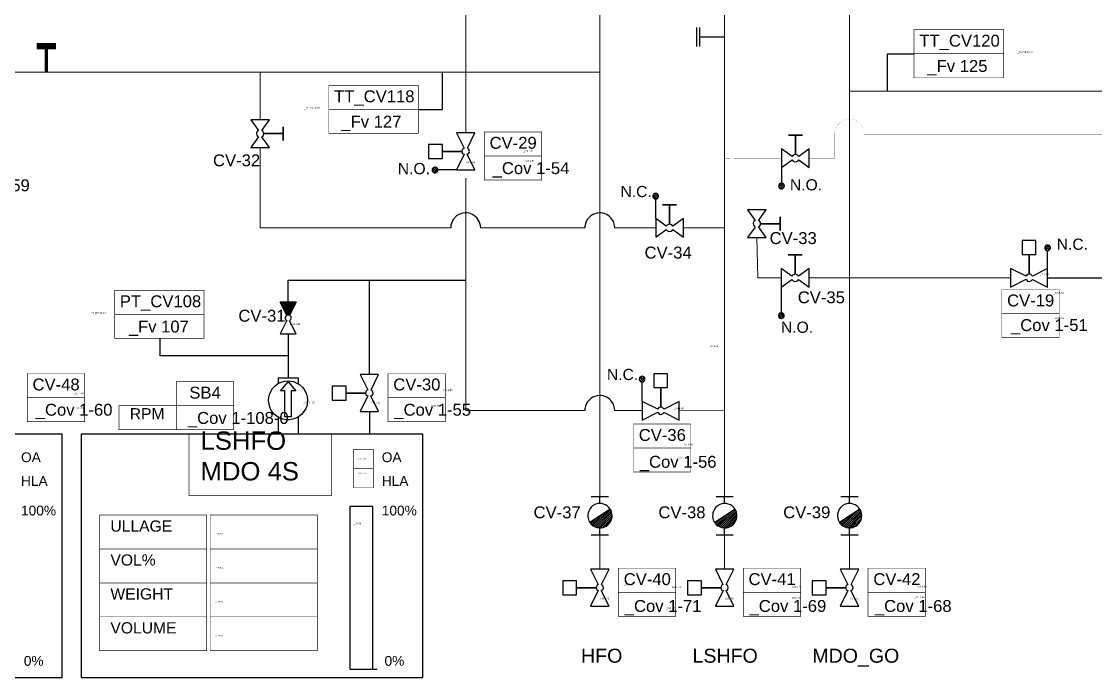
# Model space of a CAD drawing. Header units: millimetres. Extents: x 3560 to 26675, y 33959 to 46412.
# Drawn here: x 10090 to 17756, y 34807 to 39493 of the extents above; entities that cross this region are included whole.
import ezdxf
from ezdxf.enums import TextEntityAlignment as Align

# ---------------------------------------------------------------- set-up
doc = ezdxf.new("R2010")
doc.units = ezdxf.units.MM
for name, color, linetype in [('Alarm text', 1, 'Continuous'), ('Ballast', 80, 'Continuous'), ('Bar graph', 200, 'Continuous'), ('Cargo lines', 80, 'Continuous'), ('Control valve', 11, 'Continuous'), ('Free values', 80, 'Continuous'), ('Graph', 100, 'Continuous'), ('level alarm', 255, 'Continuous'), ('LSHFO lines', 50, 'Continuous'), ('MDO lines', 200, 'Continuous'), ('Object fields', 21, 'Continuous'), ('Objects not controlled', 40, 'Continuous'), ('Pump text', 90, 'Continuous'), ('Pumps', 130, 'Continuous'), ('TEKST', 7, 'Continuous'), ('Typical valve position', 1, 'Continuous')]:
    doc.layers.add(name, color=color, linetype=linetype)
doc.layers.add('HFO lines', color=13, linetype='Continuous', lineweight=100)
for name, color, linetype, lineweight, plot in [('High Level Alarm', 30, 'Continuous', 25, False), ('Overfill Alarm', 1, 'Continuous', 25, False), ('Pressure transmitters', 30, 'Continuous', 25, False)]:
    doc.layers.add(name, color=color, linetype=linetype, lineweight=lineweight, plot=plot)
doc.styles.add('Arial', font='arial.ttf', dxfattribs={"height": 50})
doc.styles.get("Standard").update_dxf_attribs({"font": 'ARIAL.TTF'})

msp = doc.modelspace()

# ---------------------------------------------------------------- hatches: boundary and pattern name
at = {"layer": 'Objects not controlled'}
h = msp.add_hatch(dxfattribs=at)
h.set_pattern_fill('ANSI31', color=256, scale=36.0525, angle=-270)
h.set_pattern_definition([(135, (8759.854, 26129.4732), (-3.1866209, -3.1866209), [])])
h.paths.add_polyline_path([(11937, 37487.5), (11983.2, 37395.2), (12003.3, 37395.2), (12049.5, 37487.5)])
h = msp.add_hatch(dxfattribs=at)
h.set_pattern_fill('ANSI31', color=256, scale=3)
h.set_pattern_definition([(45, (-938.876, -5980.795), (-6.735192, 6.735192), [])])
h.paths.add_polyline_path([(14147, 35914.8), (14152.5, 35907.5), (14158.1, 35901.5), (14169.6, 35891.7), (14180.5, 35885.4), (14196.7, 35879.3), (14212, 35876.7), (14227.8, 35877), (14245, 35880.9), (14262.1, 35888.1), (14278, 35900.6), (14287.6, 35910.4), (14298.7, 35930.6), (14303.4, 35945.7), (14305, 35953.4), (14304.3, 35971.1), (14301.8, 35988.3), (14297.6, 35999.5), (14293.9, 36006.6), (14291.8, 36009.8)])
h = msp.add_hatch(dxfattribs=at)
h.set_pattern_fill('ANSI31', color=256, scale=3)
h.set_pattern_definition([(45, (-48.11, -5980.795), (-6.735192, 6.735192), [])])
h.paths.add_polyline_path([(15037.8, 35914.8), (15043.3, 35907.5), (15048.9, 35901.5), (15060.4, 35891.7), (15071.2, 35885.4), (15087.5, 35879.3), (15102.7, 35876.7), (15118.5, 35877), (15135.8, 35880.9), (15152.9, 35888.1), (15168.8, 35900.6), (15178.3, 35910.4), (15189.5, 35930.6), (15194.1, 35945.7), (15195.7, 35953.4), (15195, 35971.1), (15192.6, 35988.3), (15188.4, 35999.5), (15184.7, 36006.6), (15182.6, 36009.8)])
h = msp.add_hatch(dxfattribs=at)
h.set_pattern_fill('ANSI31', color=256, scale=3)
h.set_pattern_definition([(45, (842.656, -5980.795), (-6.735192, 6.735192), [])])
h.paths.add_polyline_path([(15928.5, 35914.8), (15934.1, 35907.5), (15939.7, 35901.5), (15951.1, 35891.7), (15962, 35885.4), (15978.3, 35879.3), (15993.5, 35876.7), (16009.3, 35877), (16026.6, 35880.9), (16043.7, 35888.1), (16059.6, 35900.6), (16069.1, 35910.4), (16080.3, 35930.6), (16084.9, 35945.7), (16086.5, 35953.4), (16085.8, 35971.1), (16083.4, 35988.3), (16079.1, 35999.5), (16075.4, 36006.6), (16073.3, 36009.8)])
at = {"layer": 'Typical valve position'}
h = msp.add_hatch(dxfattribs=at)
h.set_pattern_fill('ANSI31', color=256, scale=3, angle=180)
h.set_pattern_definition([(225, (26459.93, 78327.259), (6.735192, -6.735192), [])])
h.paths.add_polyline_path([(13061.4, 38429.9), (13061.5, 38432.3), (13061.1, 38436.1), (13058.9, 38442.3), (13056.1, 38446.1), (13050.6, 38450.4), (13045.4, 38452.3), (13039.1, 38452.7), (13031.9, 38450.6), (13028.9, 38448.9), (13026, 38446.3), (13023.7, 38443.3), (13021.8, 38439.5), (13020.6, 38434.9), (13020.8, 38428.4), (13022, 38424.5), (13024.8, 38419.7), (13027.5, 38416.8), (13030.5, 38414.6), (13035.4, 38412.5), (13039.6, 38411.8), (13043.2, 38411.8), (13045.9, 38412.3), (13050.1, 38413.9), (13053.2, 38415.7), (13055.9, 38418.2), (13058.1, 38420.9), (13059.8, 38424.1), (13061, 38427.9)])
h = msp.add_hatch(dxfattribs=at)
h.set_pattern_fill('ANSI31', color=256, scale=3, angle=270)
h.set_pattern_definition([(315, (-24380.685, 51736.551), (6.735192, 6.735192), [])])
h.paths.add_polyline_path([(15514.3, 38338.1), (15510.5, 38337.8), (15504.3, 38335.5), (15500.5, 38332.8), (15496.2, 38327.3), (15494.3, 38322), (15493.9, 38315.7), (15495.9, 38308.5), (15497.7, 38305.6), (15500.3, 38302.6), (15503.3, 38300.3), (15507.1, 38298.4), (15511.7, 38297.3), (15518.2, 38297.5), (15522, 38298.6), (15526.9, 38301.4), (15529.8, 38304.1), (15532, 38307.1), (15534.1, 38312), (15534.8, 38316.2), (15534.7, 38319.8), (15534.2, 38322.5), (15532.7, 38326.8), (15530.8, 38329.8), (15528.4, 38332.5), (15525.7, 38334.7), (15522.5, 38336.4), (15518.7, 38337.7), (15516.7, 38338)])
h = msp.add_hatch(dxfattribs=at)
h.set_pattern_fill('ANSI31', color=256, scale=3, angle=450)
h.set_pattern_definition([(135, (54511.552, 24825.949), (-6.735192, -6.735192), [])])
h.paths.add_polyline_path([(14614.1, 38224.5), (14616.5, 38224.4), (14620.4, 38224.7), (14626.6, 38227), (14630.4, 38229.7), (14634.7, 38235.2), (14636.6, 38240.5), (14637, 38246.8), (14634.9, 38254), (14633.2, 38256.9), (14630.6, 38259.9), (14627.6, 38262.2), (14623.8, 38264.1), (14619.2, 38265.2), (14612.7, 38265), (14608.8, 38263.9), (14603.9, 38261.1), (14601.1, 38258.4), (14598.9, 38255.4), (14596.8, 38250.5), (14596.1, 38246.3), (14596.1, 38242.7), (14596.6, 38240), (14598.2, 38235.7), (14600, 38232.7), (14602.5, 38230), (14605.2, 38227.8), (14608.4, 38226.1), (14612.2, 38224.8)])
h = msp.add_hatch(dxfattribs=at)
h.set_pattern_fill('ANSI31', color=256, scale=3, angle=450)
h.set_pattern_definition([(135, (57308.4, 24457.211), (-6.735192, -6.735192), [])])
h.paths.add_polyline_path([(17413.4, 37855.6), (17417.3, 37856), (17423.5, 37858.3), (17427.2, 37861), (17431.5, 37866.5), (17433.4, 37871.7), (17433.8, 37878.1), (17431.8, 37885.3), (17430, 37888.2), (17427.4, 37891.1), (17424.5, 37893.4), (17420.6, 37895.3), (17416, 37896.5), (17409.5, 37896.3), (17405.7, 37895.2), (17400.8, 37892.3), (17397.9, 37889.6), (17395.8, 37886.6), (17393.7, 37881.8), (17392.9, 37877.6), (17393, 37874), (17393.5, 37871.2), (17395, 37867), (17396.9, 37864), (17399.3, 37861.2), (17402, 37859.1), (17405.3, 37857.3), (17409, 37856.1), (17411, 37855.8)])
h = msp.add_hatch(dxfattribs=at)
h.set_pattern_fill('ANSI31', color=256, scale=3, angle=270)
h.set_pattern_definition([(315, (-24382.423, 50810.933), (6.735192, 6.735192), [])])
h.paths.add_polyline_path([(15512.6, 37412.5), (15508.7, 37412.1), (15502.5, 37409.9), (15498.7, 37407.1), (15494.5, 37401.6), (15492.5, 37396.4), (15492.2, 37390.1), (15494.2, 37382.9), (15496, 37380), (15498.6, 37377), (15501.5, 37374.7), (15505.3, 37372.8), (15510, 37371.6), (15516.5, 37371.8), (15520.3, 37373), (15525.2, 37375.8), (15528.1, 37378.5), (15530.2, 37381.5), (15532.3, 37386.4), (15533.1, 37390.6), (15533, 37394.2), (15532.5, 37396.9), (15530.9, 37401.2), (15529.1, 37404.2), (15526.7, 37406.9), (15524, 37409.1), (15520.7, 37410.8), (15517, 37412), (15515, 37412.4)])
h = msp.add_hatch(dxfattribs=at)
h.set_pattern_fill('ANSI31', color=256, scale=3, angle=450)
h.set_pattern_definition([(135, (54414.643, 23519.291), (-6.735192, -6.735192), [])])
h.paths.add_polyline_path([(14519.6, 36917.7), (14523.5, 36918.1), (14529.7, 36920.3), (14533.5, 36923.1), (14537.7, 36928.6), (14539.7, 36933.8), (14540.1, 36940.2), (14538, 36947.4), (14536.3, 36950.3), (14533.6, 36953.2), (14530.7, 36955.5), (14526.9, 36957.4), (14522.3, 36958.6), (14515.7, 36958.4), (14511.9, 36957.2), (14507, 36954.4), (14504.2, 36951.7), (14502, 36948.7), (14499.9, 36943.9), (14499.2, 36939.6), (14499.2, 36936), (14499.7, 36933.3), (14501.3, 36929.1), (14503.1, 36926), (14505.6, 36923.3), (14508.3, 36921.2), (14511.5, 36919.4), (14515.3, 36918.2), (14517.2, 36917.9)])

# ---------------------------------------------------------------- linework, layer by layer
at = {"layer": 'Bar graph'}
msp.add_lwpolyline([(12597.3, 34867.3), (12628.5, 34867.3)], dxfattribs=at)
at = {"layer": 'Cargo lines', "linetype": 'Continuous', "lineweight": 20}
for points in [[(11793, 38592.5), (11793, 38019), (13153.3, 38019)], [(13367.4, 38019), (14110.6, 38019)], [(14324.7, 38019), (14616.5, 38019)]]:
    msp.add_lwpolyline(points, dxfattribs=at)
at = {"layer": 'Cargo lines'}
for points in [[(13367.4, 38019), (13365.9, 38036.8), (13357, 38065.1), (13339, 38091.6), (13329.2, 38100.9), (13309.6, 38114), (13284.5, 38123.3), (13269.5, 38125.6), (13260.3, 38126.4), (13240.3, 38124.1), (13225.3, 38120.1), (13211.4, 38114.2), (13195.9, 38104.4), (13173.2, 38081.2), (13163.7, 38065.1), (13158, 38050.3), (13155.2, 38039.2), (13153.9, 38030.7), (13153.3, 38019)], [(14324.7, 38019), (14323.2, 38036.8), (14314.3, 38065.1), (14296.4, 38091.6), (14286.5, 38100.9), (14267, 38114), (14241.8, 38123.3), (14226.8, 38125.6), (14217.7, 38126.4), (14197.6, 38124.1), (14182.7, 38120.1), (14168.7, 38114.2), (14153.2, 38104.4), (14130.5, 38081.2), (14121, 38065.1), (14115.3, 38050.3), (14112.5, 38039.2), (14111.2, 38030.7), (14110.6, 38019)]]:
    msp.add_lwpolyline(points, dxfattribs=at)
at = {"layer": 'Control valve'}
for points in [[(13326.6, 38697.2), (13194.1, 38697.2), (13248.5, 38588.4), (13241, 38582.9), (13238.1, 38578.8), (13235.5, 38572.9), (13233.8, 38564.7), (13094.7, 38564.7), (13094.7, 38614.4), (12995.4, 38614.4), (12995.4, 38515.1), (13094.7, 38515.1), (13094.7, 38564.7), (13233.8, 38564.7), (13237.9, 38550.5), (13249, 38545), (13194.1, 38432.3), (13326.6, 38432.3), (13270.5, 38544.5), (13284, 38552.9), (13286.8, 38564.7), (13282.5, 38579.2), (13277.3, 38583.8), (13272.2, 38588.4)], [(17413.4, 37596.5), (17413.4, 37729), (17304.6, 37674.6), (17299, 37682.1), (17295, 37685), (17289, 37687.5), (17280.9, 37689.3), (17280.9, 37828.4), (17330.6, 37828.4), (17330.6, 37927.7), (17231.2, 37927.7), (17231.2, 37828.4), (17280.9, 37828.4), (17280.9, 37689.3), (17266.7, 37685.1), (17261.2, 37674.1), (17148.4, 37729), (17148.4, 37596.5), (17260.7, 37652.6), (17269.1, 37639.1), (17280.9, 37636.3), (17295.4, 37640.6), (17300, 37645.7), (17304.6, 37650.9)], [(12639.3, 36971.3), (12506.8, 36971.3), (12561.2, 36862.5), (12553.7, 36856.9), (12550.8, 36852.8), (12548.2, 36846.9), (12546.5, 36838.8), (12407.4, 36838.8), (12407.4, 36888.5), (12308.1, 36888.5), (12308.1, 36789.1), (12407.4, 36789.1), (12407.4, 36838.8), (12546.5, 36838.8), (12550.6, 36824.6), (12561.7, 36819.1), (12506.8, 36706.3), (12639.3, 36706.3), (12583.1, 36818.5), (12596.7, 36826.9), (12599.5, 36838.8), (12595.2, 36853.3), (12590, 36857.9), (12584.9, 36862.5)], [(14784.6, 36646.1), (14784.6, 36778.5), (14675.8, 36724.1), (14670.2, 36731.6), (14666.2, 36734.6), (14660.2, 36737.1), (14652.1, 36738.8), (14652.1, 36877.9), (14701.8, 36877.9), (14701.8, 36977.3), (14602.4, 36977.3), (14602.4, 36877.9), (14652.1, 36877.9), (14652.1, 36738.8), (14637.9, 36734.7), (14632.4, 36723.6), (14519.6, 36778.5), (14519.6, 36646.1), (14631.9, 36702.2), (14640.3, 36688.6), (14652.1, 36685.8), (14666.6, 36690.1), (14671.2, 36695.3), (14675.8, 36700.4)], [(14283.9, 35580.8), (14151.4, 35580.8), (14205.8, 35472), (14198.3, 35466.4), (14195.4, 35462.3), (14192.9, 35456.4), (14191.2, 35448.3), (14052.1, 35448.3), (14052.1, 35498), (13952.7, 35498), (13952.7, 35398.6), (14052.1, 35398.6), (14052.1, 35448.3), (14191.2, 35448.3), (14195.3, 35434.1), (14206.4, 35428.6), (14151.4, 35315.8), (14283.9, 35315.8), (14227.8, 35428), (14241.4, 35436.4), (14244.2, 35448.3), (14239.8, 35462.8), (14234.7, 35467.4), (14229.5, 35472)], [(15174.7, 35580.8), (15042.2, 35580.8), (15096.6, 35472), (15089.1, 35466.4), (15086.2, 35462.3), (15083.7, 35456.4), (15081.9, 35448.3), (14942.8, 35448.3), (14942.8, 35498), (14843.5, 35498), (14843.5, 35398.6), (14942.8, 35398.6), (14942.8, 35448.3), (15081.9, 35448.3), (15086.1, 35434.1), (15097.1, 35428.6), (15042.2, 35315.8), (15174.7, 35315.8), (15118.6, 35428), (15132.1, 35436.4), (15134.9, 35448.3), (15130.6, 35462.8), (15125.4, 35467.4), (15120.3, 35472)], [(16065.4, 35580.8), (15933, 35580.8), (15987.4, 35472), (15979.9, 35466.4), (15976.9, 35462.3), (15974.4, 35456.4), (15972.7, 35448.3), (15833.6, 35448.3), (15833.6, 35498), (15734.2, 35498), (15734.2, 35398.6), (15833.6, 35398.6), (15833.6, 35448.3), (15972.7, 35448.3), (15976.8, 35434.1), (15987.9, 35428.6), (15933, 35315.8), (16065.4, 35315.8), (16009.3, 35428), (16022.9, 35436.4), (16025.7, 35448.3), (16021.4, 35462.8), (16016.2, 35467.4), (16011, 35472)]]:
    msp.add_lwpolyline(points, close=True, dxfattribs=at)
at = {"layer": 'Graph'}
msp.add_lwpolyline([(12432.5, 34867.2), (12597.3, 34867.2), (12597.3, 36028.1), (12432.5, 36028.1)], close=True, dxfattribs=at)
at = {"layer": 'HFO lines', "linetype": 'Continuous', "lineweight": 20}
for points in [[(14217.6, 41807.9), (14217.7, 36099.8)], [(14217.7, 39130.6), (6869.3, 39130.6)], [(11793, 39130.6), (11793, 38791.3)], [(14217.7, 35827.1), (14217.7, 35580.8)]]:
    msp.add_lwpolyline(points, dxfattribs=at)
at = {"layer": 'HFO lines'}
for points in [[(10200.3, 39328.1), (10335.1, 39328.1)], [(10200.3, 39306.5), (10335.1, 39306.5)], [(10267.7, 39130.6), (10267.7, 39306.5)]]:
    msp.add_lwpolyline(points, dxfattribs=at)
at = {"layer": 'High Level Alarm', "const_width": 3.5}
msp.add_lwpolyline([(12600.9, 36299.2), (12461.4, 36299.2), (12461.4, 36161.8), (12600.9, 36161.8), (12600.9, 36299.2)], close=True, dxfattribs=at)
at = {"layer": 'LSHFO lines', "linetype": 'Continuous', "lineweight": 20}
for points in [[(15108.3, 41807.9), (15108.4, 36099.8)], [(13260.3, 39630), (13260.3, 38697.2)], [(13260.3, 38374.2), (13260.3, 36713.8), (14110.6, 36713.8)], [(14815.3, 38019), (15108.4, 38019)], [(15339, 37949.4), (15345.2, 37661.4), (15512.6, 37661.4)], [(14324.7, 36713.8), (14519.6, 36713.8)], [(14784.6, 36712.3), (15108.4, 36713.8)], [(15108.4, 35827.1), (15108.4, 35580.8)]]:
    msp.add_lwpolyline(points, dxfattribs=at)
at = {"layer": 'LSHFO lines'}
for points in [[(14910.9, 39314.7), (14910.9, 39449.5)], [(14932.5, 39314.7), (14932.5, 39449.5)], [(15108.4, 39382.1), (14932.5, 39382.1)], [(11993.3, 37487.5), (11993.3, 37644.4), (13260.3, 37644.4)], [(12573, 36971.3), (12573, 37274.7), (12573, 37644.4)], [(11993.3, 37262.6), (11993.3, 36947.3)], [(14324.7, 36713.8), (14323.2, 36731.6), (14314.3, 36759.9), (14296.4, 36786.4), (14286.5, 36795.7), (14267, 36808.8), (14241.8, 36818.1), (14226.8, 36820.4), (14217.7, 36821.2), (14197.6, 36818.9), (14182.7, 36814.9), (14168.7, 36809), (14153.2, 36799.2), (14130.5, 36776), (14121, 36759.9), (14115.3, 36745.1), (14112.5, 36734), (14111.2, 36725.5), (14110.6, 36713.8)], [(12573, 36706.3), (12573, 36548.6)]]:
    msp.add_lwpolyline(points, dxfattribs=at)
at = {"layer": 'LSHFO lines', "const_width": 0.5}
for points in [[(16106.3, 38688.2), (16104.8, 38706.1), (16095.8, 38734.3), (16077.9, 38760.9), (16068.1, 38770.2), (16048.5, 38783.3), (16023.3, 38792.6), (16008.4, 38794.9), (15999.2, 38795.7), (15979.1, 38793.4), (15964.2, 38789.4), (15950.3, 38783.5), (15934.7, 38773.7), (15912.1, 38750.5), (15902.6, 38734.4), (15896.8, 38719.6), (15894.1, 38708.5), (15892.8, 38700), (15892.1, 38688.2)], [(16222.3, 38620.9), (16222.3, 38755.6)], [(16243.9, 38620.9), (16243.9, 38755.6)], [(15713, 38516.7), (15892.5, 38516.7), (15892.5, 38688.2), (15892.1, 38688.2)], [(16106.3, 38688.2), (19204.4, 38688.2)], [(15151.3, 38449.3), (15151.3, 38584.1)], [(15172.9, 38449.3), (15172.9, 38584.1)], [(15108.4, 38516.7), (15151.3, 38516.7)], [(15172.9, 38516.7), (15514.3, 38516.7)], [(15339, 38148.1), (15339, 38516.7)]]:
    msp.add_lwpolyline(points, dxfattribs=at)
at = {"layer": 'MDO lines', "linetype": 'Continuous', "lineweight": 20}
for points in [[(15999.1, 41807.9), (15999.2, 36099.8)], [(19204.3, 38995.3), (15999.2, 38996)], [(15711.3, 37661.4), (16003, 37662.7)], [(17148.4, 37662.8), (15999.2, 37662.8)], [(15999.2, 35827.1), (15999.2, 35580.8), (15999.2, 35580.8), (15999.2, 35580.8)]]:
    msp.add_lwpolyline(points, dxfattribs=at)
at = {"layer": 'MDO lines'}
msp.add_lwpolyline([(17413.4, 37662.8), (19873.7, 37662.8), (19873.7, 36971.3)], dxfattribs=at)
at = {"layer": 'Object fields', "const_width": 4.38}
for points in [[(17099.8, 39434.2), (16460.7, 39434.2), (16460.7, 39262.5), (17099.8, 39262.5), (17099.8, 39434.2)], [(17099.8, 39262.5), (16460.7, 39262.5), (16460.7, 39090.8), (17099.8, 39090.8), (17099.8, 39262.5)], [(12922.7, 39036.8), (12283.6, 39036.8), (12283.6, 38865.1), (12922.7, 38865.1), (12922.7, 39036.8)], [(12922.7, 38865.1), (12283.6, 38865.1), (12283.6, 38693.4), (12922.7, 38693.4), (12922.7, 38865.1)], [(13802.4, 38704.5), (13393.4, 38704.5), (13393.4, 38532.8), (13802.4, 38532.8), (13802.4, 38704.5)], [(13802.4, 38532.8), (13393.4, 38532.8), (13393.4, 38361.1), (13802.4, 38361.1), (13802.4, 38532.8)], [(11393.5, 37572.8), (10754.5, 37572.8), (10754.5, 37401.1), (11393.5, 37401.1), (11393.5, 37572.8)], [(17495.9, 37578.7), (17086.8, 37578.7), (17086.8, 37407), (17495.9, 37407), (17495.9, 37578.7)], [(17495.9, 37407), (17086.8, 37407), (17086.8, 37235.3), (17495.9, 37235.3), (17495.9, 37407)], [(11393.5, 37401.1), (10754.5, 37401.1), (10754.5, 37229.5), (11393.5, 37229.5), (11393.5, 37401.1)], [(10540.6, 36978.5), (10131.5, 36978.5), (10131.5, 36806.9), (10540.6, 36806.9), (10540.6, 36978.5)], [(13115.1, 36978.5), (12706.1, 36978.5), (12706.1, 36806.9), (13115.1, 36806.9), (13115.1, 36978.5)], [(11603.6, 36920), (11194.5, 36920), (11194.5, 36748.3), (11603.6, 36748.3), (11603.6, 36920)], [(10540.6, 36806.9), (10131.5, 36806.9), (10131.5, 36635.2), (10540.6, 36635.2), (10540.6, 36806.9)], [(13115.1, 36806.9), (12706.1, 36806.9), (12706.1, 36635.2), (13115.1, 36635.2), (13115.1, 36806.9)], [(11194.5, 36748.3), (10785.4, 36748.3), (10785.4, 36576.7), (11194.5, 36576.7), (11194.5, 36748.3)], [(11603.6, 36748.3), (11194.5, 36748.3), (11194.5, 36576.7), (11603.6, 36576.7), (11603.6, 36748.3)], [(14867.1, 36617.8), (14458, 36617.8), (14458, 36446.1), (14867.1, 36446.1), (14867.1, 36617.8)], [(12301.1, 36548.6), (11285.5, 36548.6), (11285.5, 36106.9), (12301.1, 36106.9), (12301.1, 36548.6)], [(14867.1, 36446.1), (14458, 36446.1), (14458, 36274.4), (14867.1, 36274.4), (14867.1, 36446.1)], [(11411.9, 35967.7), (10647.3, 35967.7), (10647.3, 35725.3), (11411.9, 35725.3), (11411.9, 35967.7)], [(12201.5, 35967.7), (11436.8, 35967.7), (11436.8, 35725.3), (12201.5, 35725.3), (12201.5, 35967.7)], [(11411.9, 35725.3), (10647.3, 35725.3), (10647.3, 35482.9), (11411.9, 35482.9), (11411.9, 35725.3)], [(12201.5, 35725.3), (11436.8, 35725.3), (11436.8, 35482.9), (12201.5, 35482.9), (12201.5, 35725.3)], [(14759.8, 35588), (14350.7, 35588), (14350.7, 35416.4), (14759.8, 35416.4), (14759.8, 35588)], [(15650.5, 35588), (15241.5, 35588), (15241.5, 35416.4), (15650.5, 35416.4), (15650.5, 35588)], [(16541.3, 35588), (16132.2, 35588), (16132.2, 35416.4), (16541.3, 35416.4), (16541.3, 35588)], [(11411.9, 35482.9), (10647.3, 35482.9), (10647.3, 35240.6), (11411.9, 35240.6), (11411.9, 35482.9)], [(12201.5, 35482.9), (11436.8, 35482.9), (11436.8, 35240.6), (12201.5, 35240.6), (12201.5, 35482.9)], [(14759.8, 35416.4), (14350.7, 35416.4), (14350.7, 35244.7), (14759.8, 35244.7), (14759.8, 35416.4)], [(15650.5, 35416.4), (15241.5, 35416.4), (15241.5, 35244.7), (15650.5, 35244.7), (15650.5, 35416.4)], [(16541.3, 35416.4), (16132.2, 35416.4), (16132.2, 35244.7), (16541.3, 35244.7), (16541.3, 35416.4)], [(11411.9, 35240.6), (10647.3, 35240.6), (10647.3, 34998.2), (11411.9, 34998.2), (11411.9, 35240.6)], [(12201.5, 35240.6), (11436.8, 35240.6), (11436.8, 34998.2), (12201.5, 34998.2), (12201.5, 35240.6)]]:
    msp.add_lwpolyline(points, dxfattribs=at)
at = {"layer": 'Object fields'}
for points in [[(7941.7, 36548.6), (7941.7, 34806.9), (10380.7, 34806.9), (10380.7, 36548.6)], [(7941.7, 36548.6), (10380.7, 36548.6)], [(10516.3, 36548.6), (10516.3, 34806.9), (12955.3, 34806.9), (12955.3, 36548.6)], [(10516.3, 36548.6), (12955.3, 36548.6)]]:
    msp.add_lwpolyline(points, dxfattribs=at)
at = {"layer": 'Objects not controlled'}
for points in [[(11726.7, 38592.5), (11859.2, 38592.5), (11805.4, 38668.5), (11814.6, 38676.6), (11818.1, 38683.5), (11819.4, 38691.9), (11958.6, 38691.9), (11958.6, 38642.2), (11958.6, 38741.6), (11958.6, 38691.9), (11819.4, 38691.9), (11818.1, 38700.3), (11812, 38710.3), (11804.8, 38715.5), (11859.2, 38791.3), (11726.7, 38791.3), (11781.1, 38715.6), (11771.4, 38707.3), (11766.8, 38696.4), (11768.7, 38681.3), (11774.5, 38672.9), (11781.1, 38668.2), (11726.7, 38592.5)], [(15713, 38450.4), (15713, 38582.9), (15637.1, 38529.2), (15629, 38538.3), (15622.1, 38541.8), (15613.7, 38543.2), (15613.7, 38682.3), (15663.4, 38682.3), (15564, 38682.3), (15613.7, 38682.3), (15613.7, 38543.2), (15605.3, 38541.8), (15595.2, 38535.7), (15590, 38528.5), (15514.3, 38582.9), (15514.3, 38450.4), (15590, 38504.8), (15598.3, 38495.1), (15609.2, 38490.6), (15624.2, 38492.4), (15632.7, 38498.2), (15637.4, 38504.8), (15713, 38450.4)], [(14815.3, 37952.7), (14815.3, 38085.2), (14739.3, 38031.4), (14731.3, 38040.6), (14724.3, 38044.1), (14715.9, 38045.4), (14715.9, 38184.6), (14765.6, 38184.6), (14666.2, 38184.6), (14715.9, 38184.6), (14715.9, 38045.4), (14707.5, 38044.1), (14697.5, 38038), (14692.3, 38030.8), (14616.5, 38085.2), (14616.5, 37952.7), (14692.2, 38007.1), (14700.5, 37997.4), (14711.4, 37992.8), (14726.5, 37994.7), (14734.9, 38000.5), (14739.6, 38007.1), (14815.3, 37952.7)], [(15272.7, 37949.4), (15405.2, 37949.4), (15351.4, 38025.4), (15360.6, 38033.4), (15364.1, 38040.4), (15365.5, 38048.8), (15504.6, 38048.8), (15504.6, 37999.1), (15504.6, 38098.5), (15504.6, 38048.8), (15365.5, 38048.8), (15364.1, 38057.1), (15358, 38067.2), (15350.8, 38072.4), (15405.2, 38148.1), (15272.7, 38148.1), (15327.1, 38072.5), (15317.4, 38064.2), (15312.9, 38053.3), (15314.7, 38038.2), (15320.5, 38029.8), (15327.1, 38025.1), (15272.7, 37949.4)], [(15711.3, 37595.2), (15711.3, 37727.7), (15635.3, 37673.9), (15627.3, 37683), (15620.3, 37686.6), (15611.9, 37687.9), (15611.9, 37827), (15661.6, 37827), (15562.3, 37827), (15611.9, 37827), (15611.9, 37687.9), (15603.6, 37686.6), (15593.5, 37680.5), (15588.3, 37673.2), (15512.6, 37727.7), (15512.6, 37595.2), (15588.2, 37649.6), (15596.6, 37639.9), (15607.4, 37635.3), (15622.5, 37637.1), (15630.9, 37643), (15635.7, 37649.6), (15711.3, 37595.2)], [(12049.5, 37487.5), (11937, 37487.5), (11983.2, 37395.2), (11977.1, 37389.4), (11971.3, 37380), (11971.5, 37369.5), (11975.7, 37361), (11984.1, 37356.8), (11937, 37262.6), (12049.5, 37262.6), (12003.3, 37354.9), (12006.4, 37357.2), (12012, 37363.5), (12015.8, 37375.1), (12015.8, 37384.1), (12007.7, 37391.4), (12003.3, 37395.2), (12009.1, 37406.6), (12017.8, 37424.1), (12026.4, 37441.4), (12049.5, 37487.5)], [(12003.3, 37395.2), (11983.2, 37395.2), (11937, 37487.5), (12049.5, 37487.5), (12003.3, 37395.2)], [(14291.9, 36009.8), (14147, 35914.8), (14152.5, 35907.5), (14158.1, 35901.5), (14169.6, 35891.7), (14180.5, 35885.4), (14196.7, 35879.3), (14212, 35876.7), (14226.8, 35876.7), (14245, 35880.9), (14262.1, 35888.1), (14278, 35900.6), (14287.6, 35910.4), (14298.7, 35930.6), (14303.4, 35945.7), (14305, 35953.4), (14305, 35962.5), (14303.5, 35979.6), (14301.8, 35988.3), (14297.8, 35999), (14293.9, 36006.6), (14291.8, 36009.8)], [(15182.6, 36009.8), (15037.8, 35914.8), (15043.3, 35907.5), (15048.9, 35901.5), (15060.4, 35891.7), (15071.2, 35885.4), (15087.5, 35879.3), (15102.7, 35876.7), (15117.6, 35876.7), (15135.8, 35880.9), (15152.9, 35888.1), (15168.8, 35900.6), (15178.3, 35910.4), (15189.5, 35930.6), (15194.1, 35945.7), (15195.7, 35953.4), (15195.8, 35962.5), (15194.3, 35979.6), (15192.6, 35988.3), (15188.6, 35999), (15184.7, 36006.6), (15182.6, 36009.8)], [(16073.4, 36009.8), (15928.5, 35914.8), (15934.1, 35907.5), (15939.7, 35901.5), (15951.1, 35891.7), (15962, 35885.4), (15978.3, 35879.3), (15993.5, 35876.7), (16008.3, 35876.7), (16026.6, 35880.9), (16043.7, 35888.1), (16059.6, 35900.6), (16069.1, 35910.4), (16080.3, 35930.6), (16084.9, 35945.7), (16086.5, 35953.4), (16086.6, 35962.5), (16085.1, 35979.6), (16083.4, 35988.3), (16079.4, 35999), (16075.4, 36006.6), (16073.3, 36009.8)]]:
    msp.add_lwpolyline(points, close=True, dxfattribs=at)
for points in [[(14293.9, 36006.6), (14289.8, 36013), (14283.1, 36021.4), (14270.7, 36032.7), (14258.9, 36040.2), (14243.4, 36046.5), (14230.5, 36049.2), (14217.7, 36050), (14206.4, 36049.1), (14197.3, 36047.3), (14182.7, 36042.2), (14166.4, 36032.5), (14155.7, 36022.9), (14145.4, 36009.6), (14138.4, 35996.1), (14134.5, 35984), (14132.4, 35971.8), (14132.2, 35957.4), (14134.1, 35944.2), (14136.9, 35934.4), (14141.4, 35923.9), (14143.6, 35919.9), (14150.4, 35909.8), (14160.7, 35898.8), (14169.6, 35891.7), (14180.5, 35885.4), (14196.7, 35879.3), (14212, 35876.7), (14228, 35877), (14242.2, 35879.7), (14262.1, 35888.1), (14273.3, 35895.8), (14287.6, 35910.4), (14295.7, 35923.2), (14301.8, 35938), (14305, 35953.4), (14304.3, 35971.1), (14301.8, 35988.3), (14297.6, 35999.5), (14293.9, 36006.6)], [(14156.5, 36099.8), (14278.8, 36099.8)], [(14217.7, 36050), (14217.7, 36099.8)], [(15184.7, 36006.6), (15180.6, 36013), (15173.9, 36021.4), (15161.5, 36032.7), (15149.7, 36040.2), (15134.1, 36046.5), (15121.3, 36049.2), (15108.4, 36050), (15097.2, 36049.1), (15088.1, 36047.3), (15073.5, 36042.2), (15057.2, 36032.5), (15046.5, 36022.9), (15036.1, 36009.6), (15029.2, 35996.1), (15025.3, 35984), (15023.2, 35971.8), (15022.9, 35957.4), (15024.9, 35944.2), (15027.7, 35934.4), (15032.2, 35923.9), (15034.4, 35919.9), (15041.2, 35909.8), (15051.5, 35898.8), (15060.4, 35891.7), (15071.2, 35885.4), (15087.5, 35879.3), (15102.7, 35876.7), (15118.7, 35877), (15133, 35879.7), (15152.9, 35888.1), (15164.1, 35895.8), (15178.3, 35910.4), (15186.5, 35923.2), (15192.5, 35938), (15195.7, 35953.4), (15195, 35971.1), (15192.6, 35988.3), (15188.4, 35999.5), (15184.7, 36006.6)], [(15047.3, 36099.8), (15169.6, 36099.8)], [(15108.4, 36050), (15108.4, 36099.8)], [(16075.4, 36006.6), (16071.3, 36013), (16064.7, 36021.4), (16052.3, 36032.7), (16040.4, 36040.2), (16024.9, 36046.5), (16012, 36049.2), (15999.2, 36050), (15988, 36049.1), (15978.9, 36047.3), (15964.2, 36042.2), (15947.9, 36032.5), (15937.3, 36022.9), (15926.9, 36009.6), (15920, 35996.1), (15916, 35984), (15913.9, 35971.8), (15913.7, 35957.4), (15915.6, 35944.2), (15918.4, 35934.4), (15922.9, 35923.9), (15925.1, 35919.9), (15931.9, 35909.8), (15942.2, 35898.8), (15951.1, 35891.7), (15962, 35885.4), (15978.3, 35879.3), (15993.5, 35876.7), (16009.5, 35877), (16023.8, 35879.7), (16043.7, 35888.1), (16054.8, 35895.8), (16069.1, 35910.4), (16077.3, 35923.2), (16083.3, 35938), (16086.5, 35953.4), (16085.8, 35971.1), (16083.4, 35988.3), (16079.1, 35999.5), (16075.4, 36006.6)], [(15938, 36099.8), (16060.4, 36099.8)], [(15999.2, 36050), (15999.2, 36099.8)], [(14291.9, 36009.8), (14147, 35914.8)], [(15182.6, 36009.8), (15037.8, 35914.8)], [(16073.4, 36009.8), (15928.5, 35914.8)], [(14217.6, 35827.1), (14217.6, 35876.8)], [(15108.3, 35827.1), (15108.3, 35876.8)], [(15999.1, 35827.1), (15999.1, 35876.8)], [(14156.5, 35827.1), (14278.8, 35827.1)], [(15047.3, 35827.1), (15169.6, 35827.1)], [(15938, 35827.1), (16060.4, 35827.1)]]:
    msp.add_lwpolyline(points, dxfattribs=at)
at = {"layer": 'Overfill Alarm', "const_width": 3.5}
msp.add_lwpolyline([(12600.9, 36436.9), (12461.4, 36436.9), (12461.4, 36299.6), (12600.9, 36299.6), (12600.9, 36436.9)], close=True, dxfattribs=at)
at = {"layer": 'Pressure transmitters'}
for points in [[(16271, 38995.9), (16271, 39262.5), (16460.7, 39262.5)], [(12922.7, 38865.1), (13093.8, 38865.1), (13093.8, 39130.6)], [(11993.3, 37104.9), (11080.8, 37104.9), (11080.8, 37229.5)]]:
    msp.add_lwpolyline(points, dxfattribs=at)
at = {"layer": 'Pumps'}
for points in [[(11922, 36947.3), (11922, 36906)], [(11922, 36947.3), (12064.6, 36947.3)], [(12064.6, 36947.3), (12064.6, 36905.8)], [(11970.7, 36669.8), (11970.7, 36854.8), (11938.6, 36854.8), (11993.3, 36918.1), (12047.9, 36854.8), (12015.9, 36854.8), (12015.9, 36669.8), (11970.7, 36669.8)], [(11922, 36667.6), (11922, 36548.6)], [(12064.6, 36667.2), (12064.6, 36548.6)], [(11722, 36548.6), (11864.6, 36548.6)]]:
    msp.add_lwpolyline(points, dxfattribs=at)
msp.add_lwpolyline([(11993.3, 36647.5), (11974.2, 36648.8), (11954.6, 36652.9), (11934.7, 36660.4), (11915, 36671.6), (11896.5, 36686.5), (11882.1, 36702.9), (11872.7, 36717), (11865.8, 36730.6), (11859.5, 36748), (11856.7, 36759.9), (11854.4, 36777.2), (11853.7, 36786.7), (11856, 36810), (11860.2, 36827.6), (11871.2, 36853.7), (11882.7, 36871.4), (11897.7, 36888), (11918.5, 36904.1), (11936.2, 36913.7), (11965.2, 36923.1), (11993.3, 36925.9), (12032.2, 36920.4), (12056.5, 36910.8), (12074.7, 36899.6), (12095.2, 36881.5), (12108.7, 36864.5), (12120.2, 36843.8), (12127.6, 36823.5), (12132.2, 36795.5), (12129.1, 36755.9), (12118.6, 36726.1), (12089.5, 36686.1), (12066.4, 36668.2), (12048.5, 36658.9), (12026.1, 36651.4), (12003.8, 36647.9), (11993.3, 36647.5)], close=True, dxfattribs=at)
at = {"layer": 'Typical valve position'}
for points in [[(13061.5, 38432.3), (13061.1, 38436.1), (13058.9, 38442.3), (13056.1, 38446.1), (13050.6, 38450.4), (13045.4, 38452.3), (13039.1, 38452.7), (13031.9, 38450.6), (13028.9, 38448.9), (13026, 38446.3), (13023.7, 38443.3), (13021.8, 38439.5), (13020.6, 38434.9), (13020.8, 38428.4), (13022, 38424.5), (13024.8, 38419.7), (13027.5, 38416.8), (13030.5, 38414.6), (13035.4, 38412.5), (13039.6, 38411.8), (13043.2, 38411.8), (13045.9, 38412.3), (13050.1, 38413.9), (13053.2, 38415.7), (13055.9, 38418.2), (13058.1, 38420.9), (13059.8, 38424.1), (13061, 38427.9), (13061.4, 38429.9), (13061.5, 38432.3)], [(15514.3, 38338.1), (15510.5, 38337.8), (15504.3, 38335.5), (15500.5, 38332.8), (15496.2, 38327.3), (15494.3, 38322), (15493.9, 38315.7), (15495.9, 38308.5), (15497.7, 38305.6), (15500.3, 38302.6), (15503.3, 38300.3), (15507.1, 38298.4), (15511.7, 38297.3), (15518.2, 38297.5), (15522, 38298.6), (15526.9, 38301.4), (15529.8, 38304.1), (15532, 38307.1), (15534.1, 38312), (15534.8, 38316.2), (15534.7, 38319.8), (15534.2, 38322.5), (15532.7, 38326.8), (15530.8, 38329.8), (15528.4, 38332.5), (15525.7, 38334.7), (15522.5, 38336.4), (15518.7, 38337.7), (15516.7, 38338), (15514.3, 38338.1)], [(14616.5, 38224.4), (14620.4, 38224.7), (14626.6, 38227), (14630.4, 38229.7), (14634.7, 38235.2), (14636.6, 38240.5), (14637, 38246.8), (14634.9, 38254), (14633.2, 38256.9), (14630.6, 38259.9), (14627.6, 38262.2), (14623.8, 38264.1), (14619.2, 38265.2), (14612.7, 38265), (14608.8, 38263.9), (14603.9, 38261.1), (14601.1, 38258.4), (14598.9, 38255.4), (14596.8, 38250.5), (14596.1, 38246.3), (14596.1, 38242.7), (14596.6, 38240), (14598.2, 38235.7), (14600, 38232.7), (14602.5, 38230), (14605.2, 38227.8), (14608.4, 38226.1), (14612.2, 38224.8), (14614.1, 38224.5), (14616.5, 38224.4)], [(17413.4, 37855.6), (17417.3, 37856), (17423.5, 37858.3), (17427.2, 37861), (17431.5, 37866.5), (17433.4, 37871.7), (17433.8, 37878.1), (17431.8, 37885.3), (17430, 37888.2), (17427.4, 37891.1), (17424.5, 37893.4), (17420.6, 37895.3), (17416, 37896.5), (17409.5, 37896.3), (17405.7, 37895.2), (17400.8, 37892.3), (17397.9, 37889.6), (17395.8, 37886.6), (17393.7, 37881.8), (17392.9, 37877.6), (17393, 37874), (17393.5, 37871.2), (17395, 37867), (17396.9, 37864), (17399.3, 37861.2), (17402, 37859.1), (17405.3, 37857.3), (17409, 37856.1), (17411, 37855.8), (17413.4, 37855.6)], [(15512.6, 37412.5), (15508.7, 37412.1), (15502.5, 37409.9), (15498.7, 37407.1), (15494.5, 37401.6), (15492.5, 37396.4), (15492.2, 37390.1), (15494.2, 37382.9), (15496, 37380), (15498.6, 37377), (15501.5, 37374.7), (15505.3, 37372.8), (15510, 37371.6), (15516.5, 37371.8), (15520.3, 37373), (15525.2, 37375.8), (15528.1, 37378.5), (15530.2, 37381.5), (15532.3, 37386.4), (15533.1, 37390.6), (15533, 37394.2), (15532.5, 37396.9), (15530.9, 37401.2), (15529.1, 37404.2), (15526.7, 37406.9), (15524, 37409.1), (15520.7, 37410.8), (15517, 37412), (15515, 37412.4), (15512.6, 37412.5)], [(14519.6, 36917.7), (14523.5, 36918.1), (14529.7, 36920.3), (14533.5, 36923.1), (14537.7, 36928.6), (14539.7, 36933.8), (14540.1, 36940.2), (14538, 36947.4), (14536.3, 36950.3), (14533.6, 36953.2), (14530.7, 36955.5), (14526.9, 36957.4), (14522.3, 36958.6), (14515.7, 36958.4), (14511.9, 36957.2), (14507, 36954.4), (14504.2, 36951.7), (14502, 36948.7), (14499.9, 36943.9), (14499.2, 36939.6), (14499.2, 36936), (14499.7, 36933.3), (14501.3, 36929.1), (14503.1, 36926), (14505.6, 36923.3), (14508.3, 36921.2), (14511.5, 36919.4), (14515.3, 36918.2), (14517.2, 36917.9), (14519.6, 36917.7)]]:
    msp.add_lwpolyline(points, close=True, dxfattribs=at)
for points in [[(13194.1, 38432.3), (13061.5, 38432.3)], [(15514.3, 38450.4), (15514.3, 38338.1)], [(14616.5, 38085.2), (14616.5, 38224.4)], [(17413.4, 37729), (17413.4, 37855.6)], [(15512.6, 37595.2), (15512.6, 37412.5)], [(14519.6, 36778.5), (14519.6, 36917.7)]]:
    msp.add_lwpolyline(points, dxfattribs=at)

# ---------------------------------------------------------------- texts
at = {"layer": 'Alarm text', "char_height": 80, "attachment_point": 1}
for s, insert in [('N.O.', (12775.9, 38482.4)), ('N.O.', (15574.4, 38366.6)), ('N.O.', (15574.4, 38366.6)), ('N.C.', (14365.2, 38318.5)), ('N.C.', (17478.5, 37942.2)), ('N.O.', (15510.2, 37349.2)), ('N.C.', (14268.3, 37011.8))]:
    msp.add_mtext_dynamic_manual_height_columns(s, width=301.664, gutter_width=12.5, heights=[0], dxfattribs=dict(at, insert=insert))
at = {"layer": 'Ballast', "linetype": 'Continuous', "style": 'Arial'}
for s, height, p in [('_Fv 125', 85, (16555.6, 39132.9)), ('_Fv 127', 85, (12373, 38735.5)), ('_Col 1-54', 12, (13670.7, 38562.8)), ('_Col 1-54', 12, (13253.4, 38482.5)), ('_Cov 1-54', 85, (13452.7, 38403.2)), ('_Col 1-54', 12, (13678.4, 38491.8)), ('_Cov 1-59', 85, (9601.7, 38280.5)), ('_Col 1-51', 12, (17359.8, 37681.3)), ('_Col 1-51', 12, (17456.3, 37548.4)), ('_Fv 107', 85, (10855.8, 37271.6)), ('_Col 1-231', 12, (11996.7, 37325.5)), ('_Cov 1-51', 85, (17152.1, 37282)), ('_Col 1-51', 12, (17456.3, 37368.7)), ('_Col 1-56', 12, (14992.8, 37168.8)), ('_Col 1-60', 12, (10461.3, 36829.2)), ('_Col 1-55', 12, (13093.2, 36854.8)), ('_Cov 1-60', 85, (10191.7, 36677.3)), ('_Col 1-60', 12, (10472.5, 36727.7)), ('_Col 1-108', 12, (12102, 36765.3)), ('_Col 1-55', 12, (12576.6, 36766.5)), ('_Cov 1-55', 85, (12750.9, 36677.3)), ('_Col 1-55', 12, (13003.2, 36741.7)), ('_Col 1-56', 12, (14744.9, 36721.9)), ('_Col 1-56', 12, (14809.4, 36466.5)), ('_Cov 1-56', 85, (14502.9, 36305.4)), ('_Col 1-56', 12, (14769.4, 36373.2)), ('_Col 1-71', 12, (14388.2, 35464.4)), ('_Col 1-71', 12, (14722.4, 35446.8)), ('_Col 1-69', 12, (15581, 35450)), ('_Col 1-68', 12, (16476.1, 35452.2)), ('_Col 1-71', 12, (14210.7, 35366.1)), ('_Cov 1-71', 85, (14395.5, 35275.7)), ('_Col 1-69', 12, (15101.5, 35366.1)), ('_Cov 1-69', 85, (15286.3, 35275.7)), ('_Col 1-69', 12, (15578.7, 35370.5)), ('_Col 1-68', 12, (15992.3, 35366.1)), ('_Cov 1-68', 85, (16180.6, 35275.7)), ('_Col 1-68', 12, (16462.9, 35374.9)), ('_Col 1-71', 12, (14691.8, 35295.9))]:
    msp.add_text(s, height=height, dxfattribs=at).set_placement(p)
at = {"layer": 'Ballast', "linetype": 'Continuous', "char_height": 85, "attachment_point": 1, "style": 'Arial'}
for s, insert, width in [('TT_CV120', (16498.2, 39398.5), 534.767), ('TT_CV118', (12321.1, 39001.1), 304.767), ('CV-29', (13430.9, 38668.8), 304.767), ('CV-32', (11457.1, 38543.7), 304.767), ('CV-33', (15429.4, 37988.3), 304.767), ('CV-34', (14537, 37884.9), 304.767), ('CV-35', (15630.4, 37565.3), 304.767), ('PT_CV108', (10792, 37537.1), 304.767), ('CV-19', (17124.3, 37543), 304.767), ('CV-31', (11638.1, 37433.8), 304.767), ('CV-48', (10169, 36942.8), 304.767), ('SB4', (11288, 36884.3), 304.767), ('CV-30', (12743.5, 36942.8), 304.767), ('CV-36', (14495.5, 36582.1), 304.767), ('CV-37', (13744.8, 36029.6), 304.767), ('CV-38', (14635.6, 36029.6), 304.767), ('CV-39', (15526.4, 36029.6), 304.767), ('CV-40', (14388.2, 35552.3), 304.767), ('CV-41', (15279, 35552.3), 304.767), ('CV-42', (16169.7, 35552.3), 304.767)]:
    msp.add_mtext(s, dxfattribs=dict(at, insert=insert, width=width))
at = {"layer": 'Bar graph', "linetype": 'Continuous', "style": 'Arial'}
msp.add_text('_Tb 8', height=15, dxfattribs=at).set_placement((12460.3, 35909.1, 0), align=Align.MIDDLE_LEFT)
at = {"layer": 'Free values', "linetype": 'Continuous', "style": 'Arial'}
for s, p in [('_Tv 8-2', (11474.4, 35827.6, -0.1)), ('_Tv 8-1', (11474.4, 35585.2, -0.1)), ('_Tv 8-3', (11474.4, 35342.9, -0.1)), ('_Tv 8-0', (11474.4, 35100.5, -0.1))]:
    msp.add_text(s, height=11, dxfattribs=at).set_placement(p)
at = {"layer": 'level alarm', "linetype": 'Continuous', "style": 'Arial'}
for s, height, p in [('_Ta 125-10-10', 12, (17198.7, 39273.4)), ('_Ta 127-10-10', 12, (12108.4, 38876)), ('_Ta 107-10-10', 12, (10579.3, 37412)), ('_Col 1- 407', 9.6, (12480.7, 36367.6)), ('_Col 1- 507', 9.6, (12485.6, 36265.5))]:
    msp.add_text(s, height=height, dxfattribs=at).set_placement(p, align=Align.MIDDLE_LEFT)
at = {"layer": 'Pump text', "linetype": 'Continuous', "style": 'Arial'}
msp.add_text('_Cov 1-108-0', height=85, dxfattribs=at).set_placement((11277.6, 36618.8))
at = {"layer": 'TEKST', "attachment_point": 1}
for s, width, insert, char_height in [('RPM', 1005.08, (10863, 36731.1), 80), ('LSHFO\\PMDO 4S', 1041.984, (11367.9, 36564.9), 131.25), ('OA', 150, (10086.9, 36415.5), 70), ('OA', 150, (12661.5, 36415.5), 70), ('HLA', 150, (10086.9, 36245.8), 70), ('HLA', 150, (12661.5, 36245.8), 70), ('100%', 150, (10086.9, 36034.8), 70), ('100%', 150, (12661.5, 36034.8), 70), ('ULLAGE', 1005.08, (10724.8, 35929), 80), ('VOL%', 1005.08, (10724.8, 35686.7), 80), ('WEIGHT', 1005.08, (10724.8, 35444.3), 80), ('VOLUME', 1005.08, (10724.8, 35202), 80), ('0%', 150, (10106.7, 34961), 70), ('0%', 150, (12681.3, 34961), 70), ('HFO', 301.664, (14083.7, 35012.9), 100), ('LSHFO', 301.664, (14879.3, 35012.9), 100), ('MDO_GO', 301.664, (15734.2, 35012.9), 100)]:
    msp.add_mtext_dynamic_manual_height_columns(s, width=width, gutter_width=12.5, heights=[0], dxfattribs=dict(at, insert=insert, char_height=char_height))

doc.saveas('drawing.dxf')
